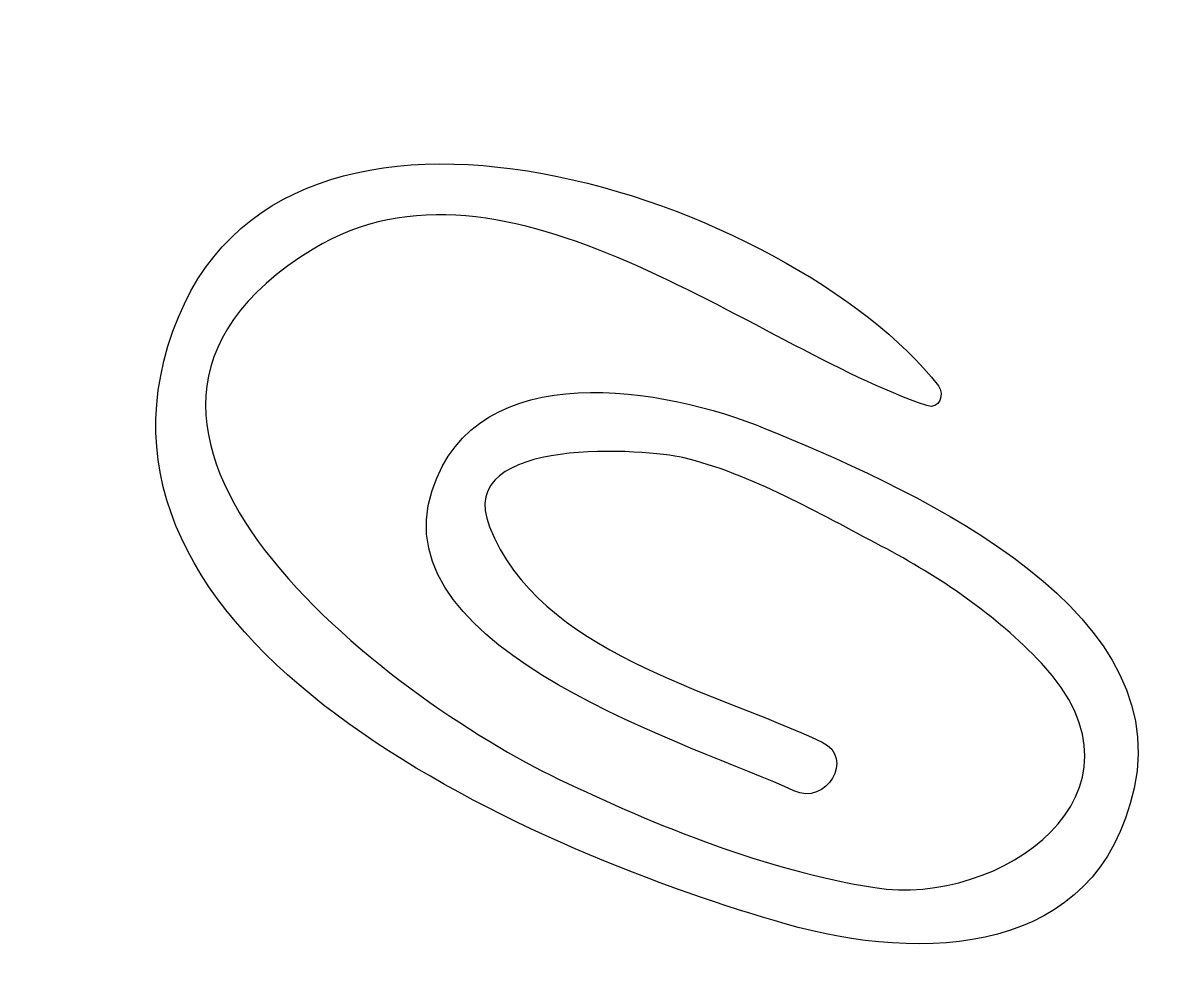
# Model space of a CAD drawing. Header units: centimetres. Extents: x -3.08 to 2.74, y -2.13 to 2.62.
import ezdxf

# ---------------------------------------------------------------- set-up
doc = ezdxf.new("R2010")
doc.units = ezdxf.units.CM
doc.header["$MEASUREMENT"] = 0
doc.layers.add('Layer 1', color=7, linetype='Continuous')

msp = doc.modelspace()

# ---------------------------------------------------------------- linework, layer by layer
at = {"layer": 'Layer 1'}
msp.add_open_spline([(0.67244, 0.56944), (0.1691, 0.77724), (-0.78846, 0.95007), (-1.01306, 0.25815), (-1.01306, 0.25815), (-1.27889, -0.56081), (0.34425, -1.03688), (0.81476, -1.25958), (0.81476, -1.25958), (0.97965, -1.33763), (1.12416, -1.09234), (0.95838, -1.01386), (0.95838, -1.01386), (0.39908, -0.74912), (-0.47024, -0.56325), (-0.72302, 0.07464), (-0.72302, 0.07464), (-0.90857, 0.54287), (0.08809, 0.46355), (0.25358, 0.424), (0.25358, 0.424), (0.59902, 0.34145), (0.94351, 0.14132), (1.25638, -0.02299), (1.25638, -0.02299), (1.55504, -0.17981), (1.83457, -0.36983), (2.06659, -0.61566), (2.06659, -0.61566), (2.68826, -1.27431), (1.85312, -1.84957), (1.22434, -1.74898), (1.22434, -1.74898), (0.67083, -1.66042), (0.12857, -1.44037), (-0.3738, -1.20042), (-0.3738, -1.20042), (-1.20608, -0.80293), (-3.08033, 0.58391), (-1.61441, 1.47698), (-1.61441, 1.47698), (-0.6427, 2.06896), (0.61119, 0.98134), (1.48725, 0.68614), (1.48725, 0.68614), (1.55062, 0.66479), (1.57906, 0.744), (1.54575, 0.78663), (1.54575, 0.78663), (0.81523, 1.72154), (-1.76892, 2.61919), (-2.32283, 1.06257), (-2.32283, 1.06257), (-2.90327, -0.56859), (-0.40516, -1.59726), (0.77115, -1.93186), (0.77115, -1.93186), (1.4661, -2.1295), (2.3495, -2.10141), (2.53484, -1.24691), (2.53484, -1.24691), (2.74132, -0.29493), (1.32993, 0.29805), (0.67244, 0.56944)], degree=3, knots=[0, 0, 0, 0, 0.0588235, 0.0588235, 0.0588235, 0.0588235, 0.1176471, 0.1176471, 0.1176471, 0.1176471, 0.1764706, 0.1764706, 0.1764706, 0.1764706, 0.2352941, 0.2352941, 0.2352941, 0.2352941, 0.2941176, 0.2941176, 0.2941176, 0.2941176, 0.3529412, 0.3529412, 0.3529412, 0.3529412, 0.4117647, 0.4117647, 0.4117647, 0.4117647, 0.4705882, 0.4705882, 0.4705882, 0.4705882, 0.5294118, 0.5294118, 0.5294118, 0.5294118, 0.5882353, 0.5882353, 0.5882353, 0.5882353, 0.6470588, 0.6470588, 0.6470588, 0.6470588, 0.7058824, 0.7058824, 0.7058824, 0.7058824, 0.7647059, 0.7647059, 0.7647059, 0.7647059, 0.8235294, 0.8235294, 0.8235294, 0.8235294, 0.8823529, 0.8823529, 0.8823529, 0.8823529, 1, 1, 1, 1], dxfattribs=at)

doc.saveas('drawing.dxf')
